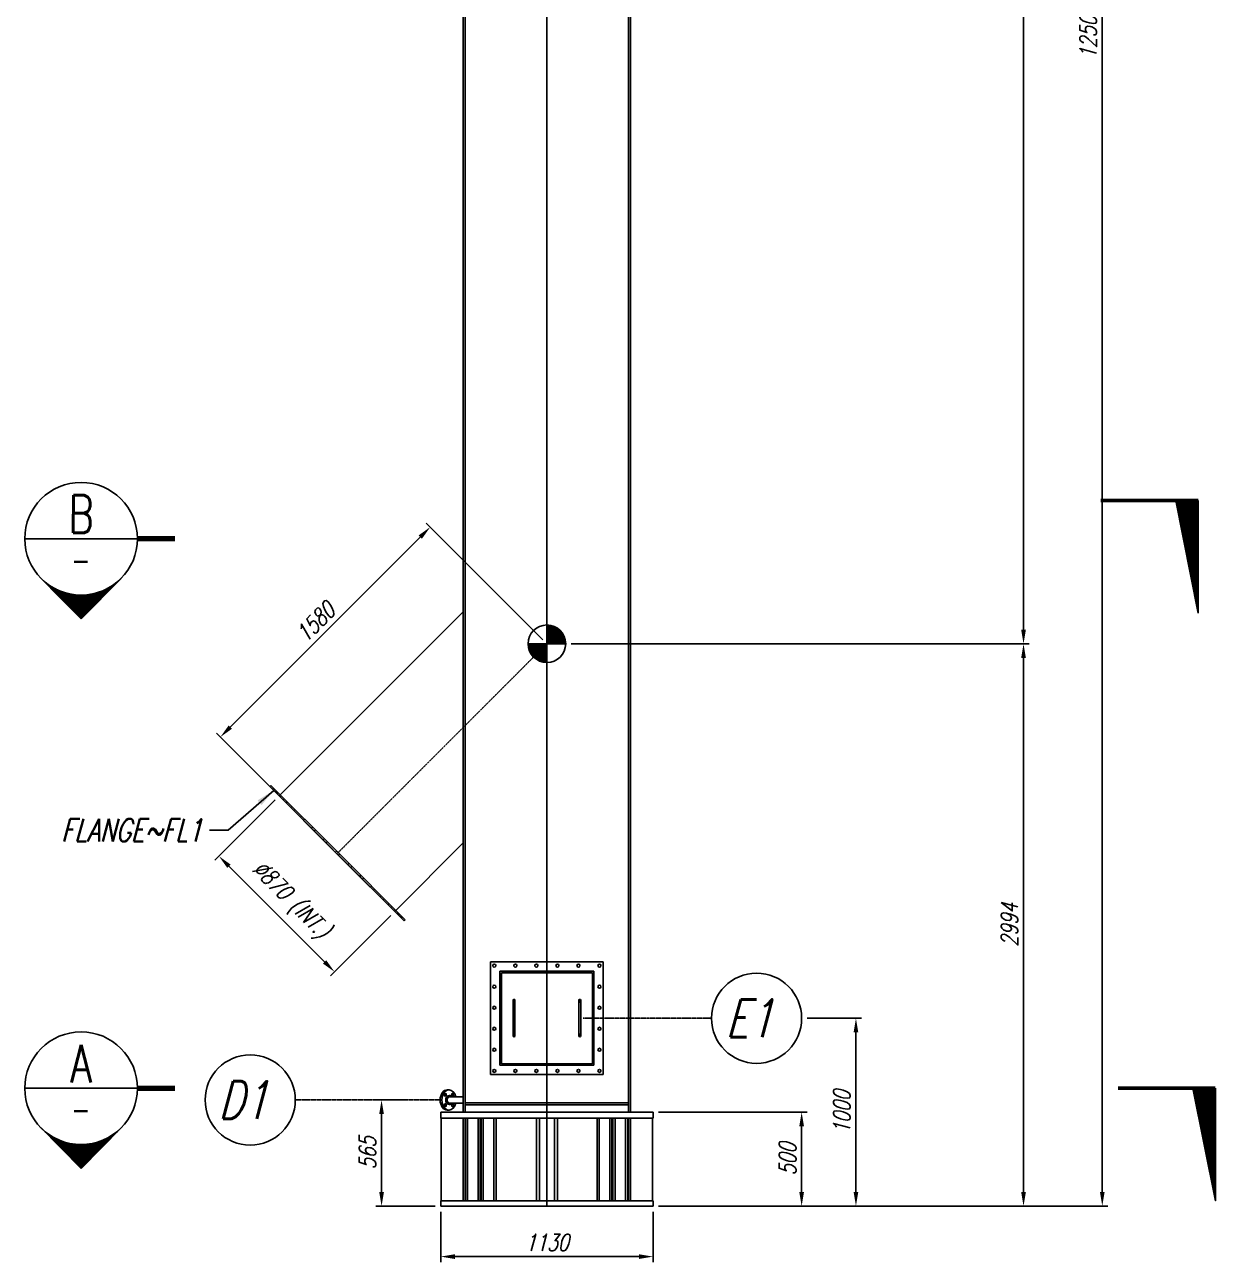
# Model space of a CAD drawing. Header units: inches. Extents: x -293597 to -232636, y -119329 to -80370.
# Drawn here: x -279895 to -273546, y -118322 to -111735 of the extents above; entities that cross this region are included whole.
import ezdxf
from ezdxf.enums import TextEntityAlignment as Align

# ---------------------------------------------------------------- set-up
doc = ezdxf.new("R2010")
doc.units = ezdxf.units.IN
doc.header["$MEASUREMENT"] = 0
doc.linetypes.add('CENTER', pattern=[2, 1.25, -0.25, 0.25, -0.25])
doc.linetypes.add('HIDDEN', pattern=[9.525, 6.35, -3.175])
for name, color, linetype in [('IA-DIBUJO', 3, 'Continuous'), ('IA-EJES', 4, 'CENTER'), ('IA-SEGM', 1, 'HIDDEN'), ('IA-SIMBOLS', 2, 'Continuous')]:
    doc.layers.add(name, color=color, linetype=linetype)
doc.styles.add('ING-AMB', font='romans.shx', dxfattribs={"width": 0.75, "oblique": 15})
doc.styles.add('SALVADOR', font='ROMANS.SHX', dxfattribs={"width": 0.75, "oblique": 15})
doc.dimstyles.new('30', dxfattribs={"dimscale": 30, "dimtxt": 3, "dimasz": 2.5, "dimexe": 1, "dimexo": 1, "dimgap": 1, "dimtad": 1, "dimdec": 0, "dimzin": 0, "dimdsep": 46, "dimtxsty": 'ING-AMB', "dimcen": 0.1, "dimclrd": 7, "dimclre": 7, "dimclrt": 2, "dimadec": 0, "dimazin": 0, "dimtfac": 1, "dimtdec": 0, "dimtmove": 0, "dimatfit": 0, "dimfxl": 1, "dimtolj": 1, "dimtzin": 0, "dimarcsym": 0})
doc.dimstyles.new('75', dxfattribs={"dimscale": 75, "dimtxt": 3, "dimasz": 2.5, "dimexe": 1, "dimexo": 1, "dimgap": 1, "dimtad": 1, "dimdec": 0, "dimzin": 0, "dimdsep": 46, "dimtxsty": 'ING-AMB', "dimcen": 0.1, "dimclrd": 7, "dimclre": 7, "dimclrt": 2, "dimadec": 0, "dimazin": 0, "dimtfac": 1, "dimtdec": 0, "dimtmove": 0, "dimatfit": 0, "dimfxl": 1, "dimtolj": 1, "dimtzin": 0, "dimarcsym": 0})

# ---------------------------------------------------------------- blocks, each defined once
blk = doc.blocks.new('*D133')
at = {"color": 7, "lineweight": -2, "transparency": 16777216}
for p, q in [((-278561.3, -115860.7), (-278882.3, -116181.7)), ((-278299, -116722.6), (-278808.1, -116213.5)), ((-277946.2, -116475.9), (-278267.2, -116796.9))]:
    blk.add_line(p, q, dxfattribs=at)
at = {"color": 7, "transparency": 16777216}
for points in [[(-278799.2, -116204.7), (-278816.9, -116222.3), (-278861.1, -116160.5)], [(-278290.1, -116713.8), (-278307.8, -116731.5), (-278246, -116775.7)]]:
    blk.add_solid(points, dxfattribs=at)
at = {"layer": 'Defpoints', "color": 0, "transparency": 16777216}
for p in [(-278540.1, -115839.5), (-278861.1, -116160.5), (-277925, -116454.7)]:
    blk.add_point(p, dxfattribs=at)
at = {"color": 2, "transparency": 16777216, "insert": (-278483.8, -116398.4), "char_height": 90, "attachment_point": 5, "rotation": 314.99808, "style": 'ING-AMB'}
blk.add_mtext('\\A1;%%C870 (INT.)', dxfattribs=at)
blk = doc.blocks.new('CIRCO')
blk.add_line((-7.5, 0), (7.5, 0))
blk.add_circle((0, 0), 7.5)
at = {"style": 'SALVADOR', "oblique": 15, "width": 0.75}
for tag, height, p in [('N', 5, (0, 0.78)), ('REFER', 2, (0, -3.68))]:
    blk.add_attdef(tag, text='', height=height, dxfattribs=at).set_placement(p, align=Align.CENTER)
blk = doc.blocks.new('*X8')
at = {"color": 0}
for p, q in [((-1.42, 4.77), (2.66, 8.84)), ((-1.33, 4.68), (3.08, 9.09)), ((-1.24, 4.59), (2.76, 8.6)), ((-1.15, 4.51), (2.55, 8.2)), ((-1.06, 4.42), (2.39, 7.87)), ((-0.97, 4.33), (2.26, 7.56)), ((-0.88, 4.24), (2.15, 7.28)), ((-0.79, 4.16), (2.06, 7.01)), ((-0.71, 4.07), (1.99, 6.76)), ((-0.62, 3.98), (1.93, 6.53)), ((-0.53, 3.89), (1.88, 6.3)), ((-0.44, 3.8), (1.84, 6.08)), ((-0.35, 3.72), (1.81, 5.87)), ((-0.26, 3.63), (1.78, 5.67)), ((-0.17, 3.54), (1.76, 5.47)), ((-0.08, 3.45), (1.74, 5.28)), ((0.01, 3.36), (1.73, 5.09)), ((0.09, 3.28), (1.73, 4.91)), ((0.18, 3.19), (1.73, 4.73)), ((0.27, 3.1), (1.73, 4.56)), ((0.36, 3.01), (1.74, 4.39)), ((0.45, 2.92), (1.75, 4.22)), ((0.54, 2.84), (1.76, 4.06)), ((0.63, 2.75), (1.78, 3.9)), ((0.72, 2.66), (1.8, 3.75)), ((0.81, 2.57), (1.82, 3.59)), ((0.89, 2.49), (1.85, 3.44)), ((0.98, 2.4), (1.88, 3.29)), ((1.07, 2.31), (1.91, 3.15)), ((1.16, 2.22), (1.94, 3)), ((1.25, 2.13), (1.98, 2.86)), ((1.34, 2.05), (2.02, 2.73)), ((1.43, 1.96), (2.06, 2.59)), ((1.52, 1.87), (2.1, 2.45)), ((1.61, 1.78), (2.15, 2.32)), ((1.69, 1.69), (2.19, 2.19)), ((1.78, 1.61), (2.24, 2.06)), ((1.87, 1.52), (2.29, 1.94)), ((1.96, 1.43), (2.34, 1.81)), ((2.05, 1.34), (2.4, 1.69)), ((2.14, 1.26), (2.45, 1.57)), ((2.23, 1.17), (2.51, 1.45)), ((2.32, 1.08), (2.57, 1.33)), ((2.41, 0.99), (2.63, 1.22)), ((2.49, 0.9), (2.7, 1.11)), ((2.58, 0.82), (2.76, 0.99)), ((2.67, 0.73), (2.83, 0.88)), ((2.76, 0.64), (2.9, 0.77)), ((2.85, 0.55), (2.96, 0.67)), ((2.94, 0.46), (3.04, 0.56)), ((3.03, 0.38), (3.11, 0.46)), ((3.12, 0.29), (3.18, 0.35)), ((3.21, 0.2), (3.26, 0.25)), ((3.29, 0.11), (3.34, 0.15)), ((3.38, 0.02), (3.41, 0.05)), ((3.47, -0.06), (3.49, -0.04)), ((3.56, -0.15), (3.58, -0.14)), ((3.65, -0.24), (3.66, -0.23)), ((3.74, -0.33), (3.74, -0.32)), ((3.83, -0.41), (3.83, -0.41)), ((3.92, -0.5), (3.92, -0.5))]:
    blk.add_line(p, q, dxfattribs=at)
blk = doc.blocks.new('CIRCO1')
for q in [(-5.27, 5.33), (-5.27, -5.33)]:
    blk.add_line((-10.67, 0), q)
at = {"const_width": 0.7}
blk.add_lwpolyline([(0, -7.5), (0, -12.5)], dxfattribs=at)
blk.add_arc((0, 0), 7.5, 134.6778, 225.3222)
blk.add_blockref('*X8', (-9.23, -4.79))
blk = doc.blocks.new('*X10')
at = {"color": 0}
for p, q in [((8.83, 3), (10.79, 4.96)), ((9.01, 3), (11.01, 5)), ((9.19, 3), (11.23, 5.05)), ((9.36, 3), (11.45, 5.09)), ((9.54, 3), (11.68, 5.14)), ((9.72, 3), (11.9, 5.18)), ((9.89, 3), (12.12, 5.22)), ((10.07, 3), (12.34, 5.27)), ((10.25, 3), (12.56, 5.31)), ((10.42, 3), (12.78, 5.36)), ((10.6, 3), (13, 5.4)), ((10.78, 3), (13.22, 5.44)), ((10.95, 3), (13.44, 5.49)), ((11.13, 3), (13.66, 5.53)), ((11.31, 3), (13.89, 5.58)), ((11.49, 3), (14.11, 5.62)), ((11.66, 3), (14.33, 5.67)), ((11.84, 3), (14.55, 5.71)), ((12.02, 3), (14.77, 5.75)), ((12.19, 3), (14.99, 5.8)), ((12.37, 3), (15.21, 5.84)), ((12.55, 3), (15.43, 5.89)), ((12.72, 3), (15.65, 5.93)), ((12.9, 3), (15.87, 5.97)), ((13.08, 3), (16, 5.92)), ((13.25, 3), (16, 5.75)), ((13.43, 3), (16, 5.57)), ((13.61, 3), (16, 5.39)), ((13.78, 3), (16, 5.22)), ((13.96, 3), (16, 5.04)), ((2.29, 3), (2.62, 3.32)), ((2.47, 3), (2.84, 3.37)), ((2.65, 3), (3.06, 3.41)), ((2.82, 3), (3.28, 3.46)), ((3, 3), (3.5, 3.5)), ((3.18, 3), (3.72, 3.54)), ((3.35, 3), (3.94, 3.59)), ((3.53, 3), (4.16, 3.63)), ((3.71, 3), (4.38, 3.68)), ((3.88, 3), (4.6, 3.72)), ((4.06, 3), (4.83, 3.77)), ((4.24, 3), (5.05, 3.81)), ((4.41, 3), (5.27, 3.85)), ((4.59, 3), (5.49, 3.9)), ((4.77, 3), (5.71, 3.94)), ((4.94, 3), (5.93, 3.99)), ((5.12, 3), (6.15, 4.03)), ((5.3, 3), (6.37, 4.07)), ((5.47, 3), (6.59, 4.12)), ((5.65, 3), (6.81, 4.16)), ((5.83, 3), (7.04, 4.21)), ((6.01, 3), (7.26, 4.25)), ((6.18, 3), (7.48, 4.3)), ((6.36, 3), (7.7, 4.34)), ((6.54, 3), (7.92, 4.38)), ((6.71, 3), (8.14, 4.43)), ((6.89, 3), (8.36, 4.47)), ((7.07, 3), (8.58, 4.52)), ((7.24, 3), (8.8, 4.56)), ((7.42, 3), (9.02, 4.6)), ((7.6, 3), (9.25, 4.65)), ((7.77, 3), (9.47, 4.69)), ((7.95, 3), (9.69, 4.74)), ((8.13, 3), (9.91, 4.78)), ((8.3, 3), (10.13, 4.83)), ((8.48, 3), (10.35, 4.87)), ((8.66, 3), (10.57, 4.91)), ((14.14, 3), (16, 4.86)), ((14.31, 3), (16, 4.69)), ((14.49, 3), (16, 4.51)), ((14.67, 3), (16, 4.33)), ((14.84, 3), (16, 4.16)), ((15.02, 3), (16, 3.98)), ((15.2, 3), (16, 3.8)), ((15.37, 3), (16, 3.63)), ((15.55, 3), (16, 3.45)), ((1.06, 3), (1.07, 3.01)), ((1.23, 3), (1.29, 3.06)), ((1.41, 3), (1.51, 3.1)), ((1.59, 3), (1.73, 3.15)), ((1.76, 3), (1.95, 3.19)), ((1.94, 3), (2.17, 3.23)), ((2.12, 3), (2.4, 3.28)), ((15.73, 3), (16, 3.27)), ((15.9, 3), (16, 3.1))]:
    blk.add_line(p, q, dxfattribs=at)
blk = doc.blocks.new('FLECOR')
for p, q in [((0, -9.98), (-15, -12.98)), ((-15, -12.98), (0, -12.98))]:
    blk.add_line(p, q)
at = {"const_width": 0.5}
blk.add_lwpolyline([(0, -12.98), (0, 0)], dxfattribs=at)
blk.add_blockref('*X10', (-16, -15.98))
blk = doc.blocks.new('EJE')
blk.add_circle((0, 6), 6)
at = {"style": 'SALVADOR', "oblique": 15, "width": 0.75}
blk.add_attdef('N', text='', height=5, dxfattribs=at).set_placement((0, 6), align=Align.MIDDLE)
blk = doc.blocks.new('*D134')
at = {"color": 7, "lineweight": -2, "transparency": 16777216}
for p, q in [((-276610, -105523.1), (-274128.1, -105523.1)), ((-274158.1, -105598.1), (-274158.1, -117948.1)), ((-276520, -118023.1), (-274128.1, -118023.1))]:
    blk.add_line(p, q, dxfattribs=at)
at = {"color": 7, "transparency": 16777216}
for points in [[(-274170.6, -105598.1), (-274145.6, -105598.1), (-274158.1, -105523.1)], [(-274170.6, -117948.1), (-274145.6, -117948.1), (-274158.1, -118023.1)]]:
    blk.add_solid(points, dxfattribs=at)
at = {"layer": 'Defpoints', "color": 0, "transparency": 16777216}
for p in [(-276640, -105523.1), (-276550, -118023.1), (-274158.1, -118023.1)]:
    blk.add_point(p, dxfattribs=at)
at = {"color": 2, "transparency": 16777216, "insert": (-274233.1, -111773.1), "char_height": 90, "attachment_point": 5, "rotation": 90, "style": 'ING-AMB'}
blk.add_mtext('\\A1;12500', dxfattribs=at)
blk = doc.blocks.new('*X4')
at = {"color": 0}
for p, q in [((2.04, 8.58), (2.16, 8.7)), ((2.05, 8.41), (2.34, 8.7)), ((2.07, 8.26), (2.51, 8.7)), ((2.09, 8.11), (2.69, 8.7)), ((2.13, 7.96), (2.87, 8.7)), ((2.17, 7.82), (3.04, 8.7)), ((2.21, 7.69), (3.22, 8.7)), ((2.26, 7.56), (3.4, 8.7)), ((2.31, 7.44), (3.57, 8.7)), ((2.37, 7.32), (3.75, 8.7)), ((2.43, 7.21), (3.93, 8.7)), ((2.5, 7.1), (4.1, 8.7)), ((2.57, 6.99), (4.28, 8.7)), ((2.64, 6.89), (4.46, 8.7)), ((2.72, 6.79), (4.63, 8.7)), ((2.8, 6.69), (4.81, 8.7)), ((2.89, 6.6), (4.99, 8.7)), ((2.98, 6.52), (5.03, 8.57)), ((3.07, 6.43), (5.03, 8.39)), ((3.17, 6.35), (5.03, 8.22)), ((3.27, 6.27), (5.03, 8.04)), ((3.37, 6.2), (5.03, 7.86)), ((3.48, 6.13), (5.03, 7.69)), ((3.59, 6.07), (5.03, 7.51)), ((3.71, 6.01), (5.03, 7.33)), ((3.83, 5.95), (5.03, 7.16)), ((3.96, 5.9), (5.03, 6.98)), ((4.09, 5.85), (5.03, 6.8)), ((4.22, 5.81), (5.03, 6.63)), ((4.36, 5.78), (5.03, 6.45)), ((4.51, 5.75), (5.03, 6.27)), ((4.66, 5.72), (5.03, 6.1)), ((4.82, 5.71), (5.03, 5.92)), ((4.99, 5.7), (5.03, 5.74))]:
    blk.add_line(p, q, dxfattribs=at)
blk = doc.blocks.new('*X5')
at = {"color": 0}
for p, q in [((5.03, 11.58), (5.16, 11.7)), ((5.03, 11.4), (5.32, 11.69)), ((5.03, 11.22), (5.48, 11.67)), ((5.03, 11.05), (5.63, 11.64)), ((5.03, 10.87), (5.77, 11.61)), ((5.03, 10.69), (5.91, 11.57)), ((5.03, 10.52), (6.05, 11.53)), ((5.03, 10.34), (6.17, 11.48)), ((5.03, 10.16), (6.3, 11.42)), ((5.03, 9.98), (6.41, 11.36)), ((5.03, 9.81), (6.53, 11.3)), ((5.03, 9.63), (6.64, 11.24)), ((5.03, 9.45), (6.75, 11.17)), ((5.03, 9.28), (6.85, 11.09)), ((5.03, 9.1), (6.95, 11.01)), ((5.03, 8.92), (7.04, 10.93)), ((5.03, 8.75), (7.13, 10.85)), ((5.17, 8.7), (7.22, 10.76)), ((5.34, 8.7), (7.3, 10.66)), ((5.52, 8.7), (7.38, 10.57)), ((5.7, 8.7), (7.46, 10.47)), ((5.87, 8.7), (7.53, 10.36)), ((6.05, 8.7), (7.6, 10.25)), ((6.23, 8.7), (7.67, 10.14)), ((6.4, 8.7), (7.73, 10.02)), ((6.58, 8.7), (7.78, 9.9)), ((6.76, 8.7), (7.83, 9.78)), ((6.93, 8.7), (7.88, 9.65)), ((7.11, 8.7), (7.92, 9.51)), ((7.29, 8.7), (7.96, 9.37)), ((7.46, 8.7), (7.99, 9.23)), ((7.64, 8.7), (8.01, 9.07)), ((7.82, 8.7), (8.03, 8.91)), ((7.99, 8.7), (8.03, 8.74))]:
    blk.add_line(p, q, dxfattribs=at)
blk = doc.blocks.new('PUNTO CENTRO')
blk.add_line((0, -2.5), (0, 2.5))
at = {"color": 7}
blk.add_line((-2.5, 0), (2.5, 0), dxfattribs=at)
blk.add_circle((0, 0), 2.5)
at = {"xscale": 0.83333333, "yscale": 0.83333333, "zscale": 0.83333333}
for name in ['*X5', '*X4']:
    blk.add_blockref(name, (-4.2, -7.25), dxfattribs=at)
blk = doc.blocks.new('*D145')
at = {"color": 7, "lineweight": -2, "transparency": 16777216}
for p, q in [((-276985, -115029.6), (-274547.3, -115029.6)), ((-274577.3, -117948.1), (-274577.3, -115104.6)), ((-276520, -118023.1), (-274547.3, -118023.1))]:
    blk.add_line(p, q, dxfattribs=at)
at = {"color": 7, "transparency": 16777216}
for points in [[(-274589.8, -115104.6), (-274564.8, -115104.6), (-274577.3, -115029.6)], [(-274589.8, -117948.1), (-274564.8, -117948.1), (-274577.3, -118023.1)]]:
    blk.add_solid(points, dxfattribs=at)
at = {"layer": 'Defpoints', "color": 0, "transparency": 16777216}
for p in [(-277015, -115029.6), (-274577.3, -115029.6), (-276550, -118023.1)]:
    blk.add_point(p, dxfattribs=at)
at = {"color": 2, "transparency": 16777216, "insert": (-274652.3, -116526.3), "char_height": 90, "attachment_point": 5, "rotation": 90, "style": 'ING-AMB'}
blk.add_mtext('\\A1;2994', dxfattribs=at)
blk = doc.blocks.new('*D146')
at = {"color": 7, "lineweight": -2, "transparency": 16777216}
for p, q in [((-274763.6, -107263), (-274547.3, -107263)), ((-274577.3, -114954.6), (-274577.3, -107338)), ((-276985, -115029.6), (-274547.3, -115029.6))]:
    blk.add_line(p, q, dxfattribs=at)
at = {"color": 7, "transparency": 16777216}
for points in [[(-274589.8, -107338), (-274564.8, -107338), (-274577.3, -107263)], [(-274589.8, -114954.6), (-274564.8, -114954.6), (-274577.3, -115029.6)]]:
    blk.add_solid(points, dxfattribs=at)
at = {"layer": 'Defpoints', "color": 0, "transparency": 16777216}
for p in [(-274793.6, -107263), (-274577.3, -107263), (-277015, -115029.6)]:
    blk.add_point(p, dxfattribs=at)
at = {"color": 2, "transparency": 16777216, "insert": (-274652.3, -111146.3), "char_height": 90, "attachment_point": 5, "rotation": 90, "style": 'ING-AMB'}
blk.add_mtext('\\A1;7767', dxfattribs=at)
blk = doc.blocks.new('*D147')
at = {"color": 7, "lineweight": -2, "transparency": 16777216}
for p, q in [((-277136.2, -115008.3), (-277757.2, -114387.4)), ((-278800.5, -115473.1), (-277789, -114461.6)), ((-278253.7, -116125.9), (-278874.7, -115504.9))]:
    blk.add_line(p, q, dxfattribs=at)
at = {"color": 7, "transparency": 16777216}
for points in [[(-277797.9, -114452.8), (-277780.2, -114470.5), (-277736, -114408.6)], [(-278809.3, -115464.2), (-278791.6, -115481.9), (-278853.5, -115526.1)]]:
    blk.add_solid(points, dxfattribs=at)
at = {"layer": 'Defpoints', "color": 0, "transparency": 16777216}
for p in [(-277736, -114408.6), (-277115, -115029.6), (-278232.5, -116147.1)]:
    blk.add_point(p, dxfattribs=at)
at = {"color": 2, "transparency": 16777216, "insert": (-278347.8, -114914.3), "char_height": 90, "attachment_point": 5, "rotation": 45, "style": 'ING-AMB'}
blk.add_mtext('\\A1;1580', dxfattribs=at)
blk = doc.blocks.new('*D138')
at = {"color": 7, "lineweight": -2, "transparency": 16777216}
for p, q in [((-275728.6, -117023.1), (-275439.6, -117023.1)), ((-275469.6, -117098.1), (-275469.6, -117948.1)), ((-276520, -118023.1), (-275439.6, -118023.1))]:
    blk.add_line(p, q, dxfattribs=at)
at = {"color": 7, "transparency": 16777216}
for points in [[(-275482.1, -117098.1), (-275457.1, -117098.1), (-275469.6, -117023.1)], [(-275482.1, -117948.1), (-275457.1, -117948.1), (-275469.6, -118023.1)]]:
    blk.add_solid(points, dxfattribs=at)
at = {"layer": 'Defpoints', "color": 0, "transparency": 16777216}
for p in [(-275758.6, -117023.1), (-276550, -118023.1), (-275469.6, -118023.1)]:
    blk.add_point(p, dxfattribs=at)
at = {"color": 2, "transparency": 16777216, "insert": (-275544.6, -117523.1), "char_height": 90, "attachment_point": 5, "rotation": 90, "style": 'ING-AMB'}
blk.add_mtext('\\A1;1000', dxfattribs=at)
blk = doc.blocks.new('*D139')
at = {"color": 7, "lineweight": -2, "transparency": 16777216}
for p, q in [((-277880, -117458.1), (-278025.2, -117458.1)), ((-277995.2, -117533.1), (-277995.2, -117948.1)), ((-277710, -118023.1), (-278025.2, -118023.1))]:
    blk.add_line(p, q, dxfattribs=at)
at = {"color": 7, "transparency": 16777216}
for points in [[(-278007.7, -117533.1), (-277982.7, -117533.1), (-277995.2, -117458.1)], [(-278007.7, -117948.1), (-277982.7, -117948.1), (-277995.2, -118023.1)]]:
    blk.add_solid(points, dxfattribs=at)
at = {"layer": 'Defpoints', "color": 0, "transparency": 16777216}
for p in [(-277850, -117458.1), (-277995.2, -118023.1), (-277680, -118023.1)]:
    blk.add_point(p, dxfattribs=at)
at = {"color": 2, "transparency": 16777216, "insert": (-278070.2, -117740.6), "char_height": 90, "attachment_point": 5, "rotation": 90, "style": 'ING-AMB'}
blk.add_mtext('\\A1;565', dxfattribs=at)
blk = doc.blocks.new('*D143')
at = {"color": 7, "lineweight": -2, "transparency": 16777216}
for p, q in [((-276520, -117523.1), (-275728.7, -117523.1)), ((-275758.7, -117598.1), (-275758.7, -117948.1)), ((-276455, -118023.1), (-275728.7, -118023.1))]:
    blk.add_line(p, q, dxfattribs=at)
at = {"color": 7, "transparency": 16777216}
for points in [[(-275771.2, -117598.1), (-275746.2, -117598.1), (-275758.7, -117523.1)], [(-275771.2, -117948.1), (-275746.2, -117948.1), (-275758.7, -118023.1)]]:
    blk.add_solid(points, dxfattribs=at)
at = {"layer": 'Defpoints', "color": 0, "transparency": 16777216}
for p in [(-276550, -117523.1), (-276485, -118023.1), (-275758.7, -118023.1)]:
    blk.add_point(p, dxfattribs=at)
at = {"color": 2, "transparency": 16777216, "insert": (-275833.7, -117773.1), "char_height": 90, "attachment_point": 5, "rotation": 90, "style": 'ING-AMB'}
blk.add_mtext('\\A1;500', dxfattribs=at)
blk = doc.blocks.new('*D144')
at = {"color": 7, "lineweight": -2, "transparency": 16777216}
for p, q in [((-277680, -118053.1), (-277680, -118321.8)), ((-276550, -118053.1), (-276550, -118321.8)), ((-277605, -118291.8), (-276625, -118291.8))]:
    blk.add_line(p, q, dxfattribs=at)
at = {"color": 7, "transparency": 16777216}
for points in [[(-277605, -118279.3), (-277605, -118304.3), (-277680, -118291.8)], [(-276625, -118279.3), (-276625, -118304.3), (-276550, -118291.8)]]:
    blk.add_solid(points, dxfattribs=at)
at = {"layer": 'Defpoints', "color": 0, "transparency": 16777216}
for p in [(-277680, -118023.1), (-276550, -118023.1), (-276550, -118291.8)]:
    blk.add_point(p, dxfattribs=at)
at = {"color": 2, "transparency": 16777216, "insert": (-277115, -118216.8), "char_height": 90, "attachment_point": 5, "style": 'ING-AMB'}
blk.add_mtext('\\A1;1130', dxfattribs=at)

msp = doc.modelspace()

# ---------------------------------------------------------------- linework, layer by layer
at = {"layer": 'IA-DIBUJO', "extrusion": (0, 1, 0)}
for p, q in [((-277550.01, -105523.1), (-277550.01, -117523.1)), ((-276680.01, -105523.1), (-276680.01, -117523.1)), ((-277560.01, -105723.1), (-277560.01, -114859.38)), ((-276670.01, -107357.17), (-276670.01, -117523.1)), ((-278534.47, -115833.84), (-277560.01, -114859.38)), ((-277560.01, -114859.38), (-277560.01, -116089.74)), ((-278583.97, -115784.35), (-278589.63, -115790)), ((-278589.63, -115790), (-278232.54, -116147.09)), ((-278226.88, -116141.43), (-278583.97, -115784.35)), ((-278570.53, -115797.78), (-278576.19, -115803.44)), ((-278564.08, -115804.23), (-278569.74, -115809.89)), ((-278554.98, -115813.34), (-278560.63, -115818.99)), ((-278548.52, -115819.79), (-278554.18, -115825.45)), ((-278544.97, -115823.35), (-278550.62, -115829)), ((-278534.47, -115833.84), (-278540.13, -115839.5)), ((-278540.13, -115839.5), (-278534.47, -115833.84)), ((-278529.41, -115838.9), (-278535.07, -115844.56)), ((-278513.93, -115854.39), (-278519.58, -115860.04)), ((-278498.37, -115869.94), (-278504.03, -115875.6)), ((-278472.16, -115896.16), (-278477.81, -115901.81)), ((-278456.6, -115911.71), (-278462.26, -115917.37)), ((-278421.26, -115947.05), (-278426.92, -115952.71)), ((-278405.7, -115962.61), (-278411.36, -115968.27)), ((-278363.19, -116005.12), (-278368.85, -116010.78)), ((-278347.64, -116020.68), (-278353.29, -116026.34)), ((-278300.18, -116068.13), (-278305.84, -116073.79)), ((-278284.63, -116083.69), (-278290.28, -116089.34)), ((-277919.29, -116449.03), (-277560.01, -116089.74)), ((-277560.01, -116089.74), (-277560.01, -117523.1)), ((-278234.66, -116133.66), (-278240.31, -116139.31)), ((-278232.54, -116147.09), (-277875.45, -116504.18)), ((-278231.93, -116147.69), (-277924.88, -116454.61)), ((-277869.79, -116498.52), (-278226.88, -116141.43)), ((-278219.1, -116149.21), (-278224.76, -116154.87)), ((-278169.13, -116199.18), (-278174.79, -116204.84)), ((-278153.58, -116214.74), (-278159.23, -116220.4)), ((-278106.12, -116262.19), (-278111.78, -116267.85)), ((-278090.57, -116277.75), (-278096.22, -116283.4)), ((-278048.06, -116320.26), (-278053.71, -116325.92)), ((-278032.5, -116335.81), (-278038.16, -116341.47)), ((-277997.16, -116371.16), (-278002.81, -116376.81)), ((-277981.6, -116386.71), (-277987.26, -116392.37)), ((-277955.39, -116412.93), (-277961.04, -116418.58)), ((-277939.83, -116428.48), (-277945.49, -116434.14)), ((-277924.35, -116443.96), (-277930.01, -116449.62)), ((-277919.29, -116449.03), (-277924.94, -116454.68)), ((-277924.88, -116454.61), (-277924.94, -116454.68)), ((-277924.88, -116454.61), (-277919.29, -116449.03)), ((-277908.79, -116459.52), (-277914.45, -116465.18)), ((-277905.24, -116463.08), (-277910.89, -116468.73)), ((-277898.78, -116469.53), (-277904.44, -116475.19)), ((-277889.68, -116478.63), (-277895.34, -116484.29)), ((-277883.23, -116485.09), (-277888.88, -116490.74)), ((-277869.79, -116498.52), (-277875.45, -116504.18)), ((-276815.01, -116723.1), (-277415.01, -116723.1)), ((-277415.01, -117323.1), (-277415.01, -116723.1)), ((-277365.01, -116773.1), (-276865.01, -116773.1)), ((-277365.01, -116773.1), (-277365.01, -117273.1)), ((-277365.01, -116773.1), (-276865.01, -116773.1)), ((-277365.01, -117273.1), (-277365.01, -116773.1)), ((-277357.01, -116781.1), (-276873.01, -116781.1)), ((-277357.01, -117265.1), (-277357.01, -116781.1)), ((-276873.01, -116781.1), (-276873.01, -117265.1)), ((-276865.01, -116773.1), (-276865.01, -117273.1)), ((-276865.01, -116773.1), (-276865.01, -117273.1)), ((-276815.01, -116723.1), (-276815.01, -117323.1)), ((-277295.01, -116927.4), (-277295.01, -116937.4)), ((-277285.01, -116937.4), (-277295.01, -116937.4)), ((-277295.01, -117107.4), (-277295.01, -116937.4)), ((-277285.01, -116937.4), (-277285.01, -116927.4)), ((-277285.01, -117107.4), (-277285.01, -116937.4)), ((-276945.01, -116927.4), (-276945.01, -116937.4)), ((-276945.01, -116937.4), (-276935.01, -116937.4)), ((-276945.01, -116937.4), (-276945.01, -117107.4)), ((-276935.01, -116937.4), (-276935.01, -116927.4)), ((-276935.01, -116937.4), (-276935.01, -117107.4)), ((-277285.01, -117107.4), (-277295.01, -117107.4)), ((-277295.01, -117107.4), (-277295.01, -117117.4)), ((-277285.01, -117117.4), (-277285.01, -117107.4)), ((-276945.01, -117107.4), (-276935.01, -117107.4)), ((-276945.01, -117107.4), (-276945.01, -117117.4)), ((-276935.01, -117117.4), (-276935.01, -117107.4)), ((-277365.01, -117273.1), (-276865.01, -117273.1)), ((-276865.01, -117273.1), (-277365.01, -117273.1)), ((-276873.01, -117265.1), (-277357.01, -117265.1)), ((-276815.01, -117323.1), (-277415.01, -117323.1)), ((-277680.01, -117523.1), (-276550.01, -117523.1)), ((-277680.01, -117555.1), (-277680.01, -117523.1)), ((-277678.02, -117555.1), (-277680.01, -117555.1)), ((-277678.02, -117995.1), (-277678.02, -117555.1)), ((-277678.02, -117555.1), (-277677.17, -117555.1)), ((-277549.18, -117555.1), (-277677.17, -117555.1)), ((-277560.01, -117555.1), (-277560.01, -117995.1)), ((-277550.01, -117555.1), (-277550.01, -117995.1)), ((-277537.86, -117555.1), (-277549.18, -117555.1)), ((-277549.18, -117995.1), (-277549.18, -117555.1)), ((-277549.18, -117995.1), (-277549.18, -117555.1)), ((-277548.97, -117555.1), (-277548.97, -117995.1)), ((-277537.86, -117995.1), (-277537.86, -117555.1)), ((-277537.86, -117555.1), (-277536.35, -117555.1)), ((-277537.86, -117555.1), (-277537.86, -117995.1)), ((-277481.29, -117555.1), (-277536.35, -117555.1)), ((-277469.98, -117555.1), (-277481.29, -117555.1)), ((-277481.29, -117555.1), (-277481.29, -117995.1)), ((-277481.29, -117995.1), (-277481.29, -117555.1)), ((-277469.98, -117995.1), (-277469.98, -117555.1)), ((-277469.98, -117555.1), (-277467.79, -117555.1)), ((-277469.98, -117995.1), (-277469.98, -117555.1)), ((-277171.01, -117555.1), (-277467.79, -117555.1)), ((-277465.03, -117555.1), (-277465.03, -117995.1)), ((-277464.97, -117995.1), (-277464.97, -117555.1)), ((-277453.71, -117995.1), (-277453.71, -117555.1)), ((-277453.66, -117555.1), (-277453.66, -117995.1)), ((-277397.15, -117555.1), (-277397.15, -117995.1)), ((-277397.09, -117995.1), (-277397.09, -117555.1)), ((-277385.83, -117995.1), (-277385.83, -117555.1)), ((-277385.77, -117555.1), (-277385.77, -117995.1)), ((-277171.05, -117555.1), (-277171.05, -117995.1)), ((-277171.01, -117555.1), (-277161.98, -117555.1)), ((-277171.01, -117995.1), (-277171.01, -117555.1)), ((-277171.01, -117555.1), (-277171.01, -117555.1)), ((-277068.04, -117555.1), (-277161.98, -117555.1)), ((-277155.05, -117995.1), (-277155.05, -117555.1)), ((-277155.01, -117555.1), (-277155.01, -117995.1)), ((-277075.05, -117555.1), (-277075.05, -117995.1)), ((-277075.01, -117995.1), (-277075.01, -117555.1)), ((-277068.04, -117555.1), (-277059.01, -117555.1)), ((-277059.05, -117995.1), (-277059.05, -117555.1)), ((-276764.16, -117555.1), (-277059.01, -117555.1)), ((-277059.01, -117995.1), (-277059.01, -117555.1)), ((-276847.78, -117555.1), (-276847.78, -117995.1)), ((-276847.72, -117995.1), (-276847.72, -117555.1)), ((-276836.46, -117995.1), (-276836.46, -117555.1)), ((-276836.4, -117555.1), (-276836.4, -117995.1)), ((-276779.89, -117555.1), (-276779.89, -117995.1)), ((-276779.83, -117995.1), (-276779.83, -117555.1)), ((-276768.58, -117995.1), (-276768.58, -117555.1)), ((-276768.52, -117555.1), (-276768.52, -117995.1)), ((-276764.16, -117555.1), (-276763.57, -117555.1)), ((-276757.18, -117555.1), (-276763.57, -117555.1)), ((-276763.57, -117995.1), (-276763.57, -117555.1)), ((-276763.57, -117995.1), (-276763.57, -117555.1)), ((-276690.76, -117555.1), (-276757.18, -117555.1)), ((-276752.26, -117555.1), (-276752.26, -117995.1)), ((-276752.25, -117995.1), (-276752.25, -117555.1)), ((-276695.69, -117555.1), (-276695.69, -117995.1)), ((-276695.69, -117995.1), (-276695.69, -117555.1)), ((-276684.37, -117555.1), (-276690.76, -117555.1)), ((-276684.37, -117995.1), (-276684.37, -117555.1)), ((-276552.84, -117555.1), (-276684.37, -117555.1)), ((-276684.37, -117995.1), (-276684.37, -117555.1)), ((-276681.04, -117995.1), (-276681.04, -117555.1)), ((-276680.01, -117555.1), (-276680.01, -117995.1)), ((-276670.01, -117555.1), (-276670.01, -117995.1)), ((-276552.84, -117555.1), (-276552, -117555.1)), ((-276552, -117995.1), (-276552, -117555.1)), ((-276550.01, -117555.1), (-276552, -117555.1)), ((-276550.01, -117555.1), (-276550.01, -117523.1)), ((-277680.01, -117995.1), (-277678.02, -117995.1)), ((-277680.01, -118023.1), (-277680.01, -117995.1)), ((-276550.01, -118023.1), (-277680.01, -118023.1)), ((-277677.17, -117995.1), (-277678.02, -117995.1)), ((-277677.17, -117995.1), (-277549.18, -117995.1)), ((-277549.18, -117995.1), (-277537.86, -117995.1)), ((-277536.35, -117995.1), (-277537.86, -117995.1)), ((-277536.35, -117995.1), (-277481.29, -117995.1)), ((-277481.29, -117995.1), (-277469.98, -117995.1)), ((-277467.79, -117995.1), (-277469.98, -117995.1)), ((-277467.79, -117995.1), (-277171.01, -117995.1)), ((-277161.98, -117995.1), (-277171.01, -117995.1)), ((-277171.01, -117995.1), (-277171.01, -117995.1)), ((-277161.98, -117995.1), (-277068.04, -117995.1)), ((-277059.01, -117995.1), (-277068.04, -117995.1)), ((-277059.01, -117995.1), (-276764.16, -117995.1)), ((-276763.57, -117995.1), (-276764.16, -117995.1)), ((-276763.57, -117995.1), (-276757.18, -117995.1)), ((-276757.18, -117995.1), (-276690.76, -117995.1)), ((-276690.76, -117995.1), (-276684.37, -117995.1)), ((-276684.37, -117995.1), (-276552.84, -117995.1)), ((-276552, -117995.1), (-276552.84, -117995.1)), ((-276552, -117995.1), (-276550.01, -117995.1)), ((-276550.01, -118023.1), (-276550.01, -117995.1))]:
    msp.add_line(p, q, dxfattribs=at)
at = {"layer": 'IA-DIBUJO', "extrusion": (-2.22045e-16, 1, -2.22045e-16)}
for p, q in [((-277645.13, -117404.14), (-277636.19, -117404.14)), ((-277558, -117441.35), (-277636.8, -117441.35)), ((-277636.19, -117433.47), (-277633.86, -117433.47)), ((-277633.86, -117440.84), (-277633.86, -117440.84)), ((-277610.81, -117430.11), (-277619.74, -117430.11)), ((-277650.45, -117486.12), (-277659.38, -117486.12)), ((-277636.21, -117512.09), (-277645.15, -117512.09)), ((-277645.13, -117512.09), (-277636.19, -117512.09)), ((-277558, -117474.88), (-277636.8, -117474.88)), ((-277633.87, -117482.75), (-277636.2, -117482.75)), ((-277636.19, -117482.75), (-277633.86, -117482.75))]:
    msp.add_line(p, q, dxfattribs=at)
at = {"layer": 'IA-DIBUJO', "extrusion": (0, 0, -1)}
for centre in [(277395.01, -116743.1), (277283.01, -116743.1), (277171.01, -116743.1), (277059.01, -116743.1), (276947.01, -116743.1), (276835.01, -116743.1), (277395.01, -116855.1), (276835.01, -116855.1), (277395.01, -116967.1), (276835.01, -116967.1), (277395.01, -117079.1), (276835.01, -117079.1), (277395.01, -117191.1), (276835.01, -117191.1), (277395.01, -117303.1), (277283.01, -117303.1), (277171.01, -117303.1), (277059.01, -117303.1), (276947.01, -117303.1), (276835.01, -117303.1)]:
    msp.add_circle(centre, 8, dxfattribs=at)
for centre, start, end in [((277290.01, -116927.4), 0, 180), ((277290.01, -116927.4), 270, 0), ((277290.01, -116927.4), 180, 270), ((276940.01, -117117.4), 0, 90), ((276940.01, -117117.4), 180, 0), ((276940.01, -117117.4), 90, 180)]:
    msp.add_arc(centre, 5, start, end, dxfattribs=at)
at = {"layer": 'IA-DIBUJO'}
for centre, start, end in [((-276940.01, -116927.4), 0, 180), ((-276940.01, -116927.4), 180, 270), ((-276940.01, -116927.4), 270, 0), ((-277290.01, -117117.4), 90, 180), ((-277290.01, -117117.4), 180, 0), ((-277290.01, -117117.4), 0, 90)]:
    msp.add_arc(centre, 5, start, end, dxfattribs=at)
for centre, major_axis, start_param, end_param in [((-277645.13, -117458.11), (0, 53.97), 0, 3.1411969), ((-277656, -117430.08), (0, 7.87), -0.0003957, 3.1411969), ((-277664.93, -117430.08), (0, 7.87), -2.2102543, -0.9313384), ((-277656, -117430.08), (0, -7.87), -0.0003957, 3.1411969), ((-277633.86, -117458.11), (0, 24.64), -0.0003957, 3.1411969), ((-277633.86, -117458.11), (0, 17.27), -0.0003957, 3.1411969), ((-277633.86, -117458.11), (0, 17.27), -0.243134, -0.0003957), ((-277633.86, -117458.11), (0, 24.64), -0.8224711, -0.0003957), ((-277616.38, -117430.1), (0, 7.87), -1.571192, 1.5704006), ((-277616.38, -117430.1), (0, -7.87), -1.571192, 1.5704006), ((-277625.31, -117430.1), (0, 7.87), -1.571192, -0.9313384), ((-277625.31, -117430.1), (0, 7.87), -2.2102543, -1.571192), ((-277656.01, -117486.12), (0, 7.87), -1.571192, 1.5704006), ((-277656.01, -117486.12), (0, -7.87), -1.571192, 1.5704006), ((-277664.95, -117486.12), (0, 7.87), -1.571192, -0.9313384), ((-277664.95, -117486.12), (0, 7.87), -2.2102543, -1.571192), ((-277645.13, -117458.11), (0, -53.97), -0.0003957, 0), ((-277633.86, -117458.11), (0, -24.64), -0.0003957, 0.8224712), ((-277633.86, -117458.11), (0, -17.27), -0.0003957, 0.2431341), ((-277616.39, -117486.14), (0, 7.87), -0.0003957, 3.1411969), ((-277625.33, -117486.14), (0, 7.87), -2.2102543, -0.9313384), ((-277616.39, -117486.14), (0, -7.87), -0.0003957, 3.1411969)]:
    msp.add_ellipse(centre, major_axis=major_axis, ratio=0.7071068, start_param=start_param, end_param=end_param, dxfattribs=at)
at = {"layer": 'IA-DIBUJO', "extrusion": (4.93038e-32, -2.22045e-16, -1)}
for major_axis, ratio, start_param, end_param in [((0, -53.97), 0.7071068, 0.0003957, 3.1419884), ((0, -24.64), 0.7071068, 0.0003957, 3.1415927), ((0, 53.97), 0.7071068, 0.0003957, 1.2549845), ((0, -53.97), 0.7071068, -1.2549845, 0.0003957), ((0, -24.64), 0.00007, 0.0000061, 0.0004018)]:
    msp.add_ellipse((-277636.19, -117458.11), major_axis=major_axis, ratio=ratio, start_param=start_param, end_param=end_param, dxfattribs=at)
at = {"layer": 'IA-EJES', "ltscale": 1.5}
for p, q in [((-277115.01, -105355.6), (-277115.01, -118023.1)), ((-278232.54, -116147.09), (-277115.01, -115029.56))]:
    msp.add_line(p, q, dxfattribs=at)
at = {"layer": 'IA-EJES', "ltscale": 1.5, "extrusion": (0, 1, 0)}
msp.add_line((-277115.01, -115644.74), (-277115.01, -114414.38), dxfattribs=at)
at = {"layer": 'IA-EJES', "ltscale": 5}
for p, q in [((-276238.6, -117023.1), (-276921.94, -117023.1)), ((-277675.3, -117458.1), (-278454.77, -117458.1))]:
    msp.add_line(p, q, dxfattribs=at)
at = {"layer": 'IA-SEGM', "ltscale": 0.3}
for p, q in [((-277550.01, -117473.1), (-276680.01, -117473.1)), ((-277550.01, -117483.1), (-276680.01, -117483.1))]:
    msp.add_line(p, q, dxfattribs=at)

# ---------------------------------------------------------------- block references
at = {"layer": 'IA-SIMBOLS'}
ref = msp.add_blockref('CIRCO', (-279595.03, -114470.73), dxfattribs=dict(at, xscale=40, yscale=40, zscale=4))
ref.add_attrib('N', 'B', dxfattribs={"layer": '0', "height": 200, "style": 'SALVADOR', "oblique": 0.307044, "width": 0.75}).set_placement((-279595.03, -114439.53), align=Align.CENTER)
ref.add_attrib('REFER', '-', dxfattribs={"layer": '0', "height": 120, "style": 'SALVADOR', "oblique": 0.307044, "width": 0.75}).set_placement((-279596.65, -114644.91), align=Align.CENTER)
at = {"layer": 'IA-SIMBOLS', "xscale": 40, "yscale": 40, "zscale": 4, "rotation": 90}
for name, p in [('FLECOR', (-274166.17, -114267.36)), ('CIRCO1', (-279595.03, -114470.73)), ('CIRCO1', (-279595.03, -117395.6)), ('FLECOR', (-274075.02, -117395.6))]:
    msp.add_blockref(name, p, dxfattribs=at)
at = {"layer": 'IA-SIMBOLS', "xscale": 40, "yscale": 40, "zscale": 40}
msp.add_blockref('PUNTO CENTRO', (-277115.01, -115029.56), dxfattribs=at)
at = {"layer": 'IA-SIMBOLS'}
ref = msp.add_blockref('EJE', (-275998.6, -117263.1), dxfattribs=dict(at, xscale=40, yscale=40, zscale=40))
ref.add_attrib('N', 'E1', dxfattribs={"layer": '0', "height": 200, "style": 'SALVADOR', "oblique": 15, "width": 0.75}).set_placement((-276036.99, -117023.1), align=Align.MIDDLE)
ref = msp.add_blockref('CIRCO', (-279595.03, -117395.6), dxfattribs=dict(at, xscale=40, yscale=40, zscale=4))
ref.add_attrib('N', 'A', dxfattribs={"layer": '0', "height": 200, "style": 'SALVADOR', "oblique": 0.307044, "width": 0.75}).set_placement((-279595.03, -117364.4), align=Align.CENTER)
ref.add_attrib('REFER', '-', dxfattribs={"layer": '0', "height": 120, "style": 'SALVADOR', "oblique": 0.307044, "width": 0.75}).set_placement((-279596.65, -117569.78), align=Align.CENTER)
ref = msp.add_blockref('EJE', (-278694.77, -117698.1), dxfattribs=dict(at, xscale=40, yscale=40, zscale=40))
ref.add_attrib('N', 'D1', dxfattribs={"layer": '0', "height": 200, "style": 'SALVADOR', "oblique": 15, "width": 0.75}).set_placement((-278733.15, -117458.1), align=Align.MIDDLE)

# ---------------------------------------------------------------- texts
at = {"color": 2, "insert": (-278951.66, -115961.74), "char_height": 120, "attachment_point": 3, "style": 'ING-AMB'}
msp.add_mtext('\\A1;FLANGE~FL1', dxfattribs=at)

# ---------------------------------------------------------------- dimensions: what is measured, and where the dimension line sits
for base, p1, p2, picture, middle in [((-274158.05, -118023.1), (-276640.01, -105523.1), (-276550.01, -118023.1), '*D134', (-274233.05, -111773.1)), ((-274577.3, -107263.05), (-277015.01, -115029.56), (-274793.62, -107263.05), '*D146', (-274652.3, -111146.3)), ((-274577.3, -115029.56), (-276550.01, -118023.1), (-277015.01, -115029.56), '*D145', (-274652.3, -116526.33)), ((-275469.6, -118023.1), (-275758.6, -117023.1), (-276550.01, -118023.1), '*D138', (-275544.6, -117523.1)), ((-277995.22, -118023.1), (-277850.01, -117458.1), (-277680.01, -118023.1), '*D139', (-278070.22, -117740.6)), ((-275758.72, -118023.1), (-276550.01, -117523.1), (-276485.01, -118023.1), '*D143', (-275833.72, -117773.1))]:
    dim = msp.add_linear_dim(base=base, p1=p1, p2=p2, angle=90, dimstyle='30')
    dim.commit()
    dim.dimension.update_dxf_attribs({"geometry": picture, "text_midpoint": middle})
dim = msp.add_aligned_dim(p1=(-278232.54, -116147.09), p2=(-277115.01, -115029.56), distance=878.19, dimstyle='30')
dim.commit()
dim.dimension.update_dxf_attribs({"geometry": '*D147', "text_midpoint": (-278347.78, -114914.32)})
dim = msp.add_aligned_dim(p1=(-277924.97, -116454.7), p2=(-278540.13, -115839.5), distance=453.93, text='%%C<> (INT.)', dimstyle='30')
dim.commit()
dim.dimension.update_dxf_attribs({"geometry": '*D133', "text_midpoint": (-278483.83, -116398.37)})
dim = msp.add_linear_dim(base=(-276550.01, -118291.79), p1=(-277680.01, -118023.1), p2=(-276550.01, -118023.1), dimstyle='30')
dim.commit()
dim.dimension.update_dxf_attribs({"geometry": '*D144', "text_midpoint": (-277115.01, -118216.79)})

# ---------------------------------------------------------------- leaders
at = {"annotation_type": 0, "has_hookline": 1, "hookline_direction": 1, "text_width": 816.44}
msp.add_leader([(-278569.62, -115809.89), (-278811.66, -116021.74), (-278911.66, -116021.74)], dimstyle='75', override={"dimscale": 40, "dimgap": 1, "dimtad": 0}, dxfattribs=at)

doc.saveas('drawing.dxf')
